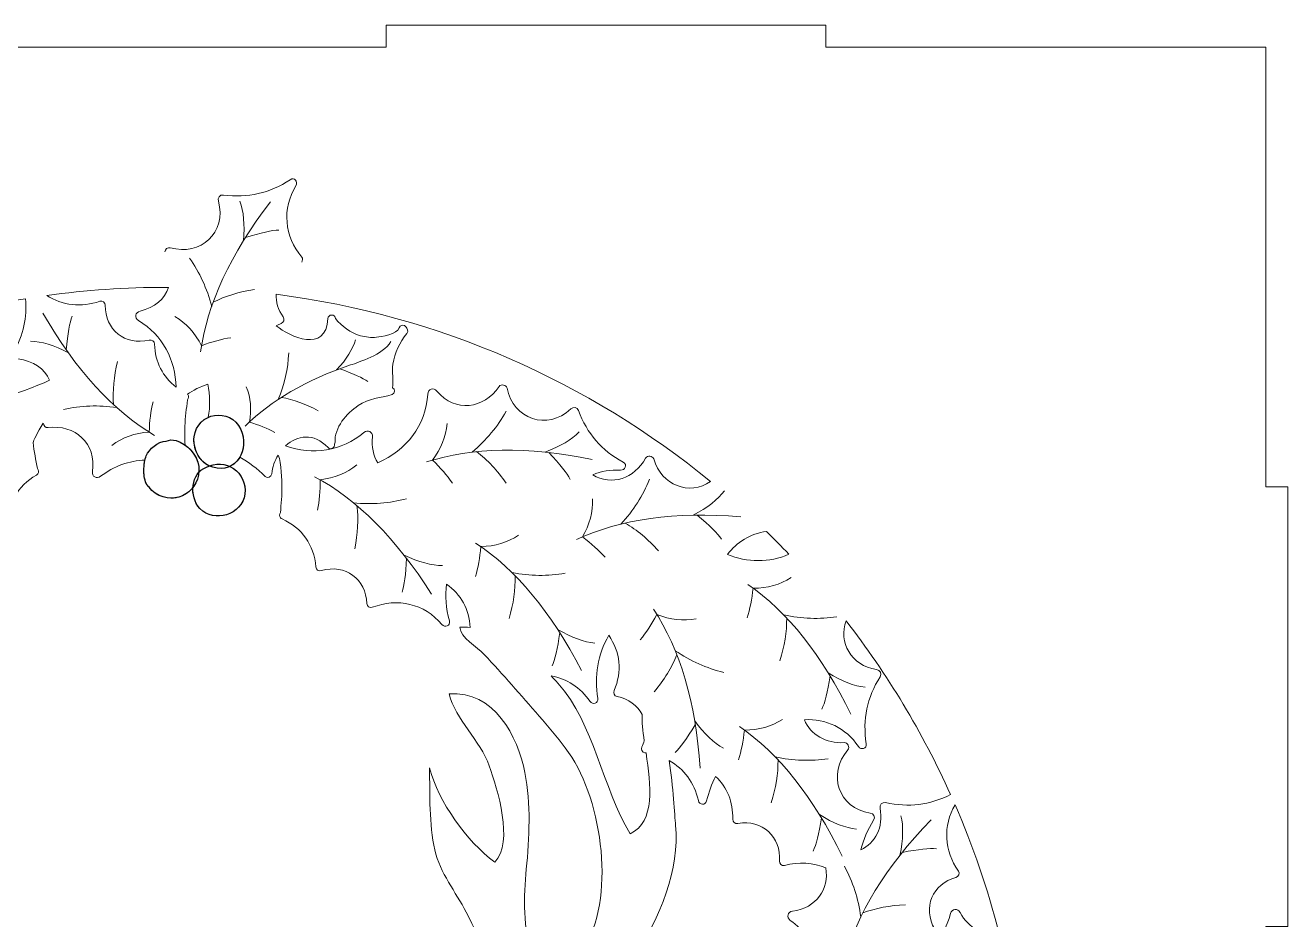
# Model space of a CAD drawing. Header units: millimetres. Extents: x -1983 to 1983, y -412 to 412.
# Drawn here: x -392.6 to -219.8, y 203.5 to 326 of the extents above; entities that cross this region are included whole.
import ezdxf

# ---------------------------------------------------------------- set-up
doc = ezdxf.new("R2010")
doc.units = ezdxf.units.MM
doc.header["$MEASUREMENT"] = 0
doc.layers.add('Camada 1', color=7, linetype='Continuous')

msp = doc.modelspace()

# ---------------------------------------------------------------- linework, layer by layer
at = {"layer": 'Camada 1', "color": 250, "lineweight": 9}
for points, knots in [([(-523.7925, 202.5711), (-523.7925, 202.5711), (-523.7925, 142.3711), (-523.7925, 142.3711), (-523.7925, 142.3711), (-523.7925, 142.3711), (-526.7925, 142.3711), (-526.7925, 142.3711), (-526.7925, 142.3711), (-526.7925, 142.3711), (-526.7925, 82.1711), (-526.7925, 82.1711), (-526.7925, 82.1711), (-526.7925, 82.1711), (-523.7925, 82.1711), (-523.7925, 82.1711), (-523.7925, 82.1711), (-523.7925, 82.1711), (-523.7925, 21.9711), (-523.7925, 21.9711), (-523.7925, 21.9711), (-523.7925, 21.9711), (-463.5925, 21.9711), (-463.5925, 21.9711), (-463.5925, 21.9711), (-463.5925, 21.9711), (-463.5925, 18.9711), (-463.5925, 18.9711), (-463.5925, 18.9711), (-463.5925, 18.9711), (-403.3925, 18.9711), (-403.3925, 18.9711), (-403.3925, 18.9711), (-403.3925, 18.9711), (-403.3925, 21.9711), (-403.3925, 21.9711), (-403.3925, 21.9711), (-403.3925, 21.9711), (-343.1925, 21.9711), (-343.1925, 21.9711), (-343.1925, 21.9711), (-343.1925, 21.9711), (-343.1925, 18.9711), (-343.1925, 18.9711), (-343.1925, 18.9711), (-343.1925, 18.9711), (-282.9925, 18.9711), (-282.9925, 18.9711), (-282.9925, 18.9711), (-282.9925, 18.9711), (-282.9925, 21.9711), (-282.9925, 21.9711), (-282.9925, 21.9711), (-282.9925, 21.9711), (-222.7925, 21.9711), (-222.7925, 21.9711), (-222.7925, 21.9711), (-222.7925, 21.9711), (-222.7925, 82.1711), (-222.7925, 82.1711), (-222.7925, 82.1711), (-222.7925, 82.1711), (-219.7925, 82.1711), (-219.7925, 82.1711), (-219.7925, 82.1711), (-219.7925, 82.1711), (-219.7925, 142.3711), (-219.7925, 142.3711), (-219.7925, 142.3711), (-219.7925, 142.3711), (-222.7925, 142.3711), (-222.7925, 142.3711), (-222.7925, 142.3711), (-222.7925, 142.3711), (-222.7925, 202.5711), (-222.7925, 202.5711), (-222.7925, 202.5711), (-222.7925, 202.5711), (-219.7925, 202.5711), (-219.7925, 202.5711), (-219.7925, 202.5711), (-219.7925, 202.5711), (-219.7925, 262.7711), (-219.7925, 262.7711), (-219.7925, 262.7711), (-219.7925, 262.7711), (-222.7925, 262.7711), (-222.7925, 262.7711), (-222.7925, 262.7711), (-222.7925, 262.7711), (-222.7925, 322.9711), (-222.7925, 322.9711), (-222.7925, 322.9711), (-222.7925, 322.9711), (-282.9925, 322.9711), (-282.9925, 322.9711), (-282.9925, 322.9711), (-282.9925, 322.9711), (-282.9925, 325.9711), (-282.9925, 325.9711), (-282.9925, 325.9711), (-282.9925, 325.9711), (-343.1925, 325.9711), (-343.1925, 325.9711), (-343.1925, 325.9711), (-343.1925, 325.9711), (-343.1925, 322.9711), (-343.1925, 322.9711), (-343.1925, 322.9711), (-343.1925, 322.9711), (-403.3925, 322.9711), (-403.3925, 322.9711), (-403.3925, 322.9711), (-403.3925, 322.9711), (-403.3925, 325.9711), (-403.3925, 325.9711), (-403.3925, 325.9711), (-403.3925, 325.9711), (-463.5925, 325.9711), (-463.5925, 325.9711), (-463.5925, 325.9711), (-463.5925, 325.9711), (-463.5925, 322.9711), (-463.5925, 322.9711), (-463.5925, 322.9711), (-463.5925, 322.9711), (-523.7925, 322.9711), (-523.7925, 322.9711), (-523.7925, 322.9711), (-523.7925, 322.9711), (-523.7925, 262.7711), (-523.7925, 262.7711), (-523.7925, 262.7711), (-523.7925, 262.7711), (-526.7925, 262.7711), (-526.7925, 262.7711), (-526.7925, 262.7711), (-526.7925, 262.7711), (-526.7925, 202.5711), (-526.7925, 202.5711), (-526.7925, 202.5711), (-526.7925, 202.5711), (-523.7925, 202.5711), (-523.7925, 202.5711)], [0, 0, 0, 0, 0.02702703, 0.02702703, 0.02702703, 0.02702703, 0.05405405, 0.05405405, 0.05405405, 0.05405405, 0.08108108, 0.08108108, 0.08108108, 0.08108108, 0.10810811, 0.10810811, 0.10810811, 0.10810811, 0.13513514, 0.13513514, 0.13513514, 0.13513514, 0.16216216, 0.16216216, 0.16216216, 0.16216216, 0.18918919, 0.18918919, 0.18918919, 0.18918919, 0.21621622, 0.21621622, 0.21621622, 0.21621622, 0.24324324, 0.24324324, 0.24324324, 0.24324324, 0.27027027, 0.27027027, 0.27027027, 0.27027027, 0.2972973, 0.2972973, 0.2972973, 0.2972973, 0.32432432, 0.32432432, 0.32432432, 0.32432432, 0.35135135, 0.35135135, 0.35135135, 0.35135135, 0.37837838, 0.37837838, 0.37837838, 0.37837838, 0.40540541, 0.40540541, 0.40540541, 0.40540541, 0.43243243, 0.43243243, 0.43243243, 0.43243243, 0.45945946, 0.45945946, 0.45945946, 0.45945946, 0.48648649, 0.48648649, 0.48648649, 0.48648649, 0.51351351, 0.51351351, 0.51351351, 0.51351351, 0.54054054, 0.54054054, 0.54054054, 0.54054054, 0.56756757, 0.56756757, 0.56756757, 0.56756757, 0.59459459, 0.59459459, 0.59459459, 0.59459459, 0.62162162, 0.62162162, 0.62162162, 0.62162162, 0.64864865, 0.64864865, 0.64864865, 0.64864865, 0.67567568, 0.67567568, 0.67567568, 0.67567568, 0.7027027, 0.7027027, 0.7027027, 0.7027027, 0.72972973, 0.72972973, 0.72972973, 0.72972973, 0.75675676, 0.75675676, 0.75675676, 0.75675676, 0.78378378, 0.78378378, 0.78378378, 0.78378378, 0.81081081, 0.81081081, 0.81081081, 0.81081081, 0.83783784, 0.83783784, 0.83783784, 0.83783784, 0.86486486, 0.86486486, 0.86486486, 0.86486486, 0.89189189, 0.89189189, 0.89189189, 0.89189189, 0.91891892, 0.91891892, 0.91891892, 0.91891892, 0.94594595, 0.94594595, 0.94594595, 0.94594595, 1, 1, 1, 1]), ([(-373.483, 294.9315), (-373.4413, 295.2767), (-373.0737, 295.6108), (-372.7292, 295.5089), (-372.7292, 295.5089), (-368.6027, 294.2912), (-364.9298, 297.5834), (-366.1389, 301.8778), (-366.1389, 301.8778), (-366.2674, 302.3327), (-365.954, 302.7839), (-365.4547, 302.719), (-365.4547, 302.719), (-362.1011, 302.2837), (-359.1415, 302.9563), (-356.3186, 304.8201), (-356.3186, 304.8201), (-355.7434, 305.2), (-355.2037, 304.536), (-355.5316, 304.0009), (-355.5316, 304.0009), (-357.4682, 300.8411), (-357.0993, 297.044), (-354.7291, 294.2314), (-354.7291, 294.2314), (-354.5572, 294.0273), (-354.5916, 293.7346), (-354.7434, 293.5365)], [0, 0, 0, 0, 0.125, 0.125, 0.125, 0.125, 0.25, 0.25, 0.25, 0.25, 0.375, 0.375, 0.375, 0.375, 0.5, 0.5, 0.5, 0.5, 0.625, 0.625, 0.625, 0.625, 0.75, 0.75, 0.75, 0.75, 1, 1, 1, 1]), ([(-364.4351, 283.1806), (-365.6776, 282.993), (-367.0153, 282.6269), (-368.4487, 282.0825), (-368.4487, 282.0825), (-369.3229, 283.8346), (-370.5362, 285.167), (-372.0889, 286.0796)], [0, 0, 0, 0, 0.33333333, 0.33333333, 0.33333333, 0.33333333, 1, 1, 1, 1]), ([(-362.4539, 271.0873), (-358.9232, 274.5938), (-354.1232, 277.3819), (-348.0533, 279.4502), (-348.0533, 279.4502), (-346.8845, 279.8488), (-343.6851, 280.7708), (-342.5288, 282.6559)], [0, 0, 0, 0, 0.33333333, 0.33333333, 0.33333333, 0.33333333, 1, 1, 1, 1]), ([(-358.4312, 270.2175), (-359.4217, 270.7613), (-360.5778, 271.2292), (-361.8994, 271.6222), (-361.8994, 271.6222), (-361.5685, 273.3516), (-361.7089, 274.966), (-362.3209, 276.4655)], [0, 0, 0, 0, 0.33333333, 0.33333333, 0.33333333, 0.33333333, 1, 1, 1, 1]), ([(-375.0802, 274.3778), (-375.3866, 273.1591), (-375.5649, 271.7837), (-375.6158, 270.2513), (-375.6158, 270.2513), (-377.5695, 270.1208), (-379.2668, 269.5155), (-380.7079, 268.4352)], [0, 0, 0, 0, 0.33333333, 0.33333333, 0.33333333, 0.33333333, 1, 1, 1, 1]), ([(-334.1224, 263.2816), (-334.8319, 264.3186), (-335.7437, 265.3637), (-336.8576, 266.4174), (-336.8576, 266.4174), (-335.6605, 267.9669), (-334.9889, 269.6391), (-334.8429, 271.4342)], [0, 0, 0, 0, 0.33333333, 0.33333333, 0.33333333, 0.33333333, 1, 1, 1, 1]), ([(-352.5732, 259.5846), (-352.3209, 260.8155), (-352.2033, 262.1975), (-352.2201, 263.7307), (-352.2201, 263.7307), (-350.2741, 263.9472), (-348.6051, 264.6267), (-347.2131, 265.7695)], [0, 0, 0, 0, 0.33333333, 0.33333333, 0.33333333, 0.33333333, 1, 1, 1, 1]), ([(-313.2275, 253.1168), (-314.0597, 254.0583), (-315.0936, 254.9828), (-316.3291, 255.8908), (-316.3291, 255.8908), (-315.3325, 257.5763), (-314.8725, 259.3186), (-314.9493, 261.118)], [0, 0, 0, 0, 0.33333333, 0.33333333, 0.33333333, 0.33333333, 1, 1, 1, 1]), ([(-330.9562, 250.4794), (-330.5932, 251.6824), (-330.3508, 253.048), (-330.2285, 254.5764), (-330.2285, 254.5764), (-328.2708, 254.6154), (-326.5471, 255.1408), (-325.0571, 256.1526)], [0, 0, 0, 0, 0.33333333, 0.33333333, 0.33333333, 0.33333333, 1, 1, 1, 1]), ([(-293.7815, 244.7993), (-293.3915, 245.9938), (-293.1184, 247.3536), (-292.9617, 248.8788), (-292.9617, 248.8788), (-291.0036, 248.8738), (-289.2685, 249.3602), (-287.7561, 250.3382)], [0, 0, 0, 0, 0.33333333, 0.33333333, 0.33333333, 0.33333333, 1, 1, 1, 1]), ([(-308.4183, 241.8094), (-307.6087, 242.7704), (-306.8454, 243.9284), (-306.1279, 245.2835), (-306.1279, 245.2835), (-304.3147, 244.5442), (-302.5239, 244.3442), (-300.755, 244.6834)], [0, 0, 0, 0, 0.33333333, 0.33333333, 0.33333333, 0.33333333, 1, 1, 1, 1]), ([(-294.9653, 225.3634), (-294.5753, 226.5579), (-294.3022, 227.9177), (-294.1455, 229.4429), (-294.1455, 229.4429), (-292.1874, 229.4379), (-290.4523, 229.9243), (-288.9399, 230.9023)], [0, 0, 0, 0, 0.33333333, 0.33333333, 0.33333333, 0.33333333, 1, 1, 1, 1])]:
    msp.add_open_spline(points, degree=3, knots=knots, dxfattribs=at)
for points in [[(-368.578, 281.2356), (-367.6771, 287.7734), (-364.4901, 294.6255), (-359.0166, 301.7917)], [(-362.7113, 296.4461), (-362.5181, 298.6692), (-362.68, 300.4734), (-363.1969, 301.8588)], [(-362.4323, 296.8941), (-360.3111, 297.5615), (-358.7888, 297.9061), (-357.8653, 297.9276)], [(-367.0602, 287.4672), (-367.696, 289.9207), (-368.7057, 292.1276), (-370.0897, 294.0883)], [(-366.8616, 288.0254), (-365.1825, 288.8927), (-363.2926, 289.4834), (-361.1914, 289.7975)], [(-374.8843, 269.8053), (-380.5682, 273.1589), (-385.6601, 278.7429), (-390.1595, 286.5576)], [(-386.9591, 281.5167), (-386.7564, 283.7311), (-386.4869, 285.2685), (-386.1504, 286.1288)], [(-386.6534, 281.0864), (-388.6298, 282.1225), (-390.3568, 282.6693), (-391.8343, 282.7268)], [(-349.9618, 278.7599), (-348.6108, 280.2437), (-347.7422, 281.6218), (-347.356, 282.8942)], [(-380.4861, 274.0085), (-380.6384, 275.8922), (-380.4542, 277.8637), (-379.9332, 279.9233)], [(-357.9692, 274.7139), (-357.0851, 276.8147), (-356.6029, 278.9432), (-356.5226, 281.0998)], [(-349.5181, 278.928), (-347.6374, 278.2479), (-346.3614, 277.6637), (-345.6893, 277.1752)], [(-357.5227, 275.0046), (-355.8492, 274.7086), (-354.1759, 274.0998), (-352.5025, 273.178)], [(-380.0477, 273.6099), (-382.5566, 273.97), (-384.9822, 273.8899), (-387.325, 273.3697)], [(-331.4053, 267.5104), (-329.473, 269.1506), (-327.9254, 271.0201), (-326.7623, 273.1193)], [(-321.4287, 267.5022), (-319.343, 268.2957), (-317.789, 269.2266), (-316.7667, 270.2949)], [(-337.6764, 266.1652), (-331.3981, 268.1991), (-323.8419, 268.3115), (-315.0079, 266.5019)], [(-330.8163, 267.5746), (-329.3047, 266.4402), (-327.9504, 264.9957), (-326.7533, 263.2406)], [(-320.9039, 267.4459), (-319.3799, 265.8266), (-318.4072, 264.606), (-317.9859, 263.7838)], [(-352.9706, 264.144), (-347.1443, 261.0443), (-341.8111, 255.6903), (-336.9714, 248.0817)], [(-311.0535, 257.6488), (-309.3384, 259.5149), (-308.0336, 261.5612), (-307.1386, 263.788)], [(-347.6444, 260.5708), (-345.1221, 260.3217), (-342.7024, 260.5087), (-340.3848, 261.1317)], [(-301.1521, 258.8725), (-299.1804, 259.9175), (-297.7533, 261.0331), (-296.8707, 262.2195)], [(-347.1888, 260.1919), (-346.9536, 258.3167), (-347.0507, 256.339), (-347.4803, 254.2584)], [(-317.1104, 255.5395), (-311.1313, 258.333), (-303.6468, 259.3776), (-294.657, 258.6728)], [(-310.4769, 257.7852), (-308.8368, 256.8461), (-307.3145, 255.5799), (-305.9098, 253.986)], [(-300.6244, 258.8815), (-298.9121, 257.4628), (-297.7962, 256.3716), (-297.2766, 255.6077)], [(-330.9383, 255.0561), (-325.4172, 251.4406), (-320.5917, 245.6249), (-316.4621, 237.6086)], [(-340.391, 252.9765), (-340.4958, 250.7553), (-340.6972, 249.2075), (-340.9955, 248.3332)], [(-340.7154, 253.3928), (-338.6952, 252.445), (-336.9458, 251.9749), (-335.4671, 251.9825)], [(-325.5389, 250.5958), (-325.4748, 248.707), (-325.7509, 246.7463), (-326.3674, 244.7132)], [(-325.9582, 251.0144), (-323.4689, 250.5375), (-321.0422, 250.5043), (-318.6777, 250.9145)], [(-293.6605, 249.3744), (-288.2223, 245.6355), (-283.529, 239.7125), (-279.5811, 231.6053)], [(-306.5898, 246.005), (-302.9514, 240.499), (-300.8229, 233.248), (-300.2047, 224.2518)], [(-288.363, 244.7937), (-288.3414, 242.9039), (-288.6616, 240.9499), (-289.3238, 238.9312)], [(-288.7728, 245.2216), (-286.2949, 244.6888), (-283.8695, 244.6008), (-281.4963, 244.9577)], [(-319.4237, 242.7934), (-319.7296, 240.5909), (-320.0705, 239.0678), (-320.4468, 238.2241)], [(-319.709, 243.2375), (-317.7831, 242.1103), (-316.0835, 241.4835), (-314.6103, 241.357)], [(-303.6169, 240.3219), (-301.5199, 238.8984), (-299.3047, 237.907), (-296.9709, 237.3475)], [(-303.3976, 239.7715), (-304.0866, 238.0116), (-305.1164, 236.3204), (-306.4876, 234.6976)], [(-282.4251, 236.8555), (-282.7805, 234.6604), (-283.1557, 233.1454), (-283.5509, 232.3104)], [(-282.7003, 237.3059), (-280.8003, 236.1356), (-279.1153, 235.4706), (-277.6453, 235.3109)], [(-300.8714, 230.1855), (-302.0243, 228.284), (-302.9404, 227.0204), (-303.62, 226.3947)], [(-300.9575, 230.7062), (-299.6353, 228.9086), (-298.3228, 227.6601), (-297.02, 226.9606)], [(-294.8443, 229.9385), (-289.4061, 226.1996), (-284.7128, 220.2766), (-280.7649, 212.1693)], [(-289.5468, 225.3577), (-289.5252, 223.468), (-289.8454, 221.514), (-290.5076, 219.4953)], [(-289.9565, 225.7857), (-287.4786, 225.2528), (-285.0533, 225.1649), (-282.6801, 225.5218)], [(-283.8841, 217.87), (-281.9841, 216.6997), (-280.2991, 216.0347), (-278.8291, 215.875)], [(-272.8649, 212.2911), (-272.4175, 214.4773), (-272.3708, 216.2882), (-272.7251, 217.7238)], [(-283.6089, 217.4196), (-283.9643, 215.2245), (-284.3395, 213.7094), (-284.7347, 212.8744)], [(-280.4413, 197.8559), (-278.7948, 204.2468), (-274.8413, 210.6871), (-268.5803, 217.1766)], [(-272.5363, 212.7041), (-270.3525, 213.1233), (-268.8007, 213.2905), (-267.8807, 213.2058)], [(-278.2172, 203.8717), (-278.5668, 206.382), (-279.3161, 208.6904), (-280.4655, 210.7971)], [(-277.9558, 204.4034), (-276.1881, 205.0719), (-274.2428, 205.4415), (-272.1195, 205.5119)]]:
    msp.add_open_spline(points, degree=3, dxfattribs=at)
at = {"layer": 'Camada 1', "color": 250, "lineweight": 20}
for points, knots in [([(-381.6371, 287.6183), (-381.6524, 284.3044), (-378.9378, 282.0351), (-375.6133, 282.8504), (-375.6133, 282.8504), (-375.2384, 282.9423), (-374.8928, 282.674), (-374.8793, 282.291), (-374.8793, 282.291), (-374.7932, 279.8309), (-373.7497, 277.809), (-371.9242, 276.4072), (-371.9242, 276.4072), (-372.0111, 280.1262), (-373.773, 283.5324), (-377.0741, 285.5382), (-377.0741, 285.5382), (-377.6633, 285.8955), (-377.5479, 286.6726), (-376.8667, 286.8204), (-376.8667, 286.8204), (-374.8419, 287.2612), (-373.5034, 288.5115), (-372.9547, 290.077), (-372.9547, 290.077), (-373.0672, 290.0773), (-373.1798, 290.0775), (-373.2925, 290.0775), (-373.2925, 290.0775), (-378.8378, 290.0775), (-384.2935, 289.6937), (-389.6344, 288.9516), (-389.6344, 288.9516), (-387.5198, 287.5975), (-384.89, 287.3003), (-382.3666, 288.1745), (-382.3666, 288.1745), (-382.0095, 288.2977), (-381.6353, 287.9735), (-381.6371, 287.6183)], [0, 0, 0, 0, 0.09090909, 0.09090909, 0.09090909, 0.09090909, 0.18181818, 0.18181818, 0.18181818, 0.18181818, 0.27272727, 0.27272727, 0.27272727, 0.27272727, 0.36363636, 0.36363636, 0.36363636, 0.36363636, 0.45454545, 0.45454545, 0.45454545, 0.45454545, 0.54545455, 0.54545455, 0.54545455, 0.54545455, 0.63636364, 0.63636364, 0.63636364, 0.63636364, 0.72727273, 0.72727273, 0.72727273, 0.72727273, 0.81818182, 0.81818182, 0.81818182, 0.81818182, 1, 1, 1, 1]), ([(-326.6343, 276.2778), (-325.7822, 272.0609), (-321.155, 270.3525), (-317.924, 273.4286), (-317.924, 273.4286), (-317.5815, 273.7547), (-317.0365, 273.6886), (-316.8604, 273.2165), (-316.8604, 273.2165), (-315.678, 270.0486), (-313.7002, 267.746), (-310.7328, 266.1218), (-310.7328, 266.1218), (-310.1283, 265.791), (-310.4633, 265.0035), (-311.0893, 265.0431), (-311.0893, 265.0431), (-312.4567, 265.1299), (-313.7541, 264.8975), (-314.9157, 264.3977), (-314.9157, 264.3977), (-312.3133, 262.8491), (-309.2169, 263.8767), (-307.6682, 266.6919), (-307.6682, 266.6919), (-307.4452, 267.0971), (-306.6917, 267.0128), (-306.5611, 266.5706), (-306.5611, 266.5706), (-305.491, 262.9457), (-301.6885, 261.5047), (-298.7804, 263.4772), (-298.7804, 263.4772), (-315.4094, 277.1026), (-335.8388, 286.2619), (-358.2367, 289.1232), (-358.2367, 289.1232), (-358.2799, 288.1027), (-357.9779, 287.026), (-357.2779, 286.0186), (-357.2779, 286.0186), (-357.0574, 285.7012), (-357.1843, 285.2829), (-357.5365, 285.1327), (-357.5365, 285.1327), (-357.7714, 285.0331), (-357.9981, 284.9253), (-358.2167, 284.8099), (-358.2167, 284.8099), (-356.3982, 283.3136), (-351.4233, 280.9998), (-351.1518, 285.7895), (-351.1518, 285.7895), (-351.1374, 286.0425), (-350.9156, 286.3179), (-350.6244, 286.2799), (-350.6244, 286.2799), (-350.375, 286.2813), (-350.1333, 286.1212), (-350.1356, 285.799), (-350.1356, 285.799), (-349.1989, 284.736), (-348.106, 283.8477), (-346.7101, 283.452), (-346.7101, 283.452), (-345.9907, 283.2479), (-345.2258, 283.1758), (-344.4806, 283.2464), (-344.4806, 283.2464), (-343.9549, 283.2962), (-341.5564, 283.7084), (-341.4224, 284.51), (-341.4224, 284.51), (-341.3438, 284.979), (-340.6709, 284.9948), (-340.4558, 284.6365), (-340.4558, 284.6365), (-340.335, 284.4345), (-340.0417, 284.1427), (-340.3404, 283.7791), (-340.3404, 283.7791), (-341.3552, 282.5442), (-342.0063, 281.1244), (-342.2528, 279.5448), (-342.2528, 279.5448), (-342.4208, 278.4718), (-342.1393, 277.3502), (-342.3251, 276.3088), (-342.3251, 276.3088), (-341.9036, 276.1595), (-341.9344, 275.5324), (-342.3632, 275.4051), (-342.3632, 275.4051), (-344.0017, 274.9185), (-345.5143, 274.8793), (-347.0042, 273.882), (-347.0042, 273.882), (-348.578, 272.8284), (-350.2996, 270.8772), (-350.1742, 268.8705), (-350.1742, 268.8705), (-350.1675, 268.768), (-350.2028, 268.687), (-350.2569, 268.6232), (-350.2569, 268.6232), (-350.1797, 268.1715), (-350.7437, 267.7278), (-351.1355, 268.1427), (-351.1355, 268.1427), (-353.0853, 270.2084), (-355.365, 269.8345), (-356.9431, 268.3681), (-356.9431, 268.3681), (-353.2661, 267.0808), (-349.2861, 267.6114), (-346.215, 270.2061), (-346.215, 270.2061), (-345.6889, 270.651), (-344.9888, 270.2947), (-345.0647, 269.6019), (-345.0647, 269.6019), (-345.2161, 268.2186), (-344.9233, 267.0128), (-344.3179, 266.0616), (-344.3179, 266.0616), (-340.4328, 267.7319), (-337.7365, 271.1552), (-337.4801, 275.459), (-337.4801, 275.459), (-337.4394, 276.1469), (-336.6984, 276.4078), (-336.2493, 275.8754), (-336.2493, 275.8754), (-333.7276, 272.8847), (-329.7984, 273.4052), (-327.7263, 276.4955), (-327.7263, 276.4955), (-327.4687, 276.8797), (-326.7256, 276.7299), (-326.6343, 276.2778)], [0, 0, 0, 0, 0.02777778, 0.02777778, 0.02777778, 0.02777778, 0.05555556, 0.05555556, 0.05555556, 0.05555556, 0.08333333, 0.08333333, 0.08333333, 0.08333333, 0.11111111, 0.11111111, 0.11111111, 0.11111111, 0.13888889, 0.13888889, 0.13888889, 0.13888889, 0.16666667, 0.16666667, 0.16666667, 0.16666667, 0.19444444, 0.19444444, 0.19444444, 0.19444444, 0.22222222, 0.22222222, 0.22222222, 0.22222222, 0.25, 0.25, 0.25, 0.25, 0.27777778, 0.27777778, 0.27777778, 0.27777778, 0.30555556, 0.30555556, 0.30555556, 0.30555556, 0.33333333, 0.33333333, 0.33333333, 0.33333333, 0.36111111, 0.36111111, 0.36111111, 0.36111111, 0.38888889, 0.38888889, 0.38888889, 0.38888889, 0.41666667, 0.41666667, 0.41666667, 0.41666667, 0.44444444, 0.44444444, 0.44444444, 0.44444444, 0.47222222, 0.47222222, 0.47222222, 0.47222222, 0.5, 0.5, 0.5, 0.5, 0.52777778, 0.52777778, 0.52777778, 0.52777778, 0.55555556, 0.55555556, 0.55555556, 0.55555556, 0.58333333, 0.58333333, 0.58333333, 0.58333333, 0.61111111, 0.61111111, 0.61111111, 0.61111111, 0.63888889, 0.63888889, 0.63888889, 0.63888889, 0.66666667, 0.66666667, 0.66666667, 0.66666667, 0.69444444, 0.69444444, 0.69444444, 0.69444444, 0.72222222, 0.72222222, 0.72222222, 0.72222222, 0.75, 0.75, 0.75, 0.75, 0.77777778, 0.77777778, 0.77777778, 0.77777778, 0.80555556, 0.80555556, 0.80555556, 0.80555556, 0.83333333, 0.83333333, 0.83333333, 0.83333333, 0.86111111, 0.86111111, 0.86111111, 0.86111111, 0.88888889, 0.88888889, 0.88888889, 0.88888889, 0.91666667, 0.91666667, 0.91666667, 0.91666667, 0.94444444, 0.94444444, 0.94444444, 0.94444444, 1, 1, 1, 1]), ([(-394.1348, 281.2059), (-392.8524, 283.5771), (-392.3166, 285.9678), (-392.5214, 288.5137), (-392.5214, 288.5137), (-403.0182, 286.788), (-413.0472, 283.6729), (-422.413, 279.3633), (-422.413, 279.3633), (-420.0349, 276.5263), (-416.0915, 276.4192), (-413.894, 279.6404), (-413.894, 279.6404), (-413.5013, 280.216), (-412.7377, 280.0315), (-412.6273, 279.3516), (-412.6273, 279.3516), (-411.9345, 275.096), (-408.9043, 271.9645), (-404.8693, 270.6982), (-404.8693, 270.6982), (-404.3637, 271.706), (-404.195, 272.9354), (-404.4865, 274.2959), (-404.4865, 274.2959), (-404.6323, 274.9775), (-403.9724, 275.4031), (-403.4036, 275.0138), (-403.4036, 275.0138), (-400.3681, 272.9389), (-393.1416, 275.6083), (-389.2313, 277.3455), (-389.2313, 277.3455), (-389.9348, 278.8919), (-391.4524, 280.067), (-393.595, 280.265), (-393.595, 280.265), (-394.0662, 280.3086), (-394.3747, 280.7625), (-394.1348, 281.2059)], [0, 0, 0, 0, 0.09090909, 0.09090909, 0.09090909, 0.09090909, 0.18181818, 0.18181818, 0.18181818, 0.18181818, 0.27272727, 0.27272727, 0.27272727, 0.27272727, 0.36363636, 0.36363636, 0.36363636, 0.36363636, 0.45454545, 0.45454545, 0.45454545, 0.45454545, 0.54545455, 0.54545455, 0.54545455, 0.54545455, 0.63636364, 0.63636364, 0.63636364, 0.63636364, 0.72727273, 0.72727273, 0.72727273, 0.72727273, 0.81818182, 0.81818182, 0.81818182, 0.81818182, 1, 1, 1, 1]), ([(-367.3868, 265.6184), (-368.5072, 266.1442), (-369.1898, 267.2033), (-369.3862, 268.3352), (-369.3862, 268.3352), (-369.4456, 268.4129), (-369.4644, 268.5233), (-369.4359, 268.6162), (-369.4359, 268.6162), (-369.4891, 268.9295), (-369.5004, 269.2557), (-369.4582, 269.591), (-369.4582, 269.591), (-369.2912, 270.9131), (-368.5166, 271.8262), (-367.5449, 272.2699), (-367.5449, 272.2699), (-367.2278, 273.7444), (-367.3099, 275.2723), (-367.575, 276.8406), (-367.575, 276.8406), (-368.5139, 276.4857), (-369.738, 275.9687), (-370.3572, 275.4258), (-370.3572, 275.4258), (-370.3572, 275.4258), (-370.3309, 275.3812), (-370.3309, 275.3812), (-370.3309, 275.3812), (-370.1487, 275.1725), (-370.199, 274.8811), (-370.3684, 274.6772), (-370.3684, 274.6772), (-370.4996, 273.481), (-370.6981, 272.2969), (-370.7169, 271.0876), (-370.7169, 271.0876), (-370.7238, 270.6451), (-370.7706, 269.5333), (-370.6982, 268.4828), (-370.6982, 268.4828), (-369.7068, 267.7947), (-368.9585, 266.711), (-368.8285, 265.5397), (-368.8285, 265.5397), (-368.7987, 265.2701), (-368.7946, 265.008), (-368.8137, 264.7548)], [0, 0, 0, 0, 0.07692308, 0.07692308, 0.07692308, 0.07692308, 0.15384615, 0.15384615, 0.15384615, 0.15384615, 0.23076923, 0.23076923, 0.23076923, 0.23076923, 0.30769231, 0.30769231, 0.30769231, 0.30769231, 0.38461538, 0.38461538, 0.38461538, 0.38461538, 0.46153846, 0.46153846, 0.46153846, 0.46153846, 0.53846154, 0.53846154, 0.53846154, 0.53846154, 0.61538462, 0.61538462, 0.61538462, 0.61538462, 0.69230769, 0.69230769, 0.69230769, 0.69230769, 0.76923077, 0.76923077, 0.76923077, 0.76923077, 0.84615385, 0.84615385, 0.84615385, 0.84615385, 1, 1, 1, 1]), ([(-369.6222, 262.6628), (-370.7715, 261.2059), (-372.9276, 260.6684), (-374.7703, 261.8921), (-374.7703, 261.8921), (-375.1202, 262.1245), (-375.4013, 262.4049), (-375.631, 262.7114), (-375.631, 262.7114), (-376.0527, 263.0659), (-376.2514, 263.7372), (-376.3112, 264.4632), (-376.3112, 264.4632), (-376.3283, 264.6252), (-376.3355, 264.7875), (-376.3324, 264.9502), (-376.3324, 264.9502), (-376.3342, 265.4753), (-376.2758, 265.9958), (-376.1868, 266.4133), (-376.1868, 266.4133), (-378.3308, 266.3329), (-380.4324, 265.6136), (-382.2628, 264.1983), (-382.2628, 264.1983), (-382.8078, 263.7766), (-383.4915, 264.163), (-383.386, 264.8517), (-383.386, 264.8517), (-382.7916, 268.7182), (-385.7679, 271.3357), (-389.4584, 270.8639), (-389.4584, 270.8639), (-389.7896, 270.8218), (-390.0771, 271.1524), (-390.1065, 271.4772), (-390.1065, 271.4772), (-390.8821, 270.1843), (-391.4953, 269.0922), (-391.4744, 268.812), (-391.4744, 268.812), (-391.3847, 267.6061), (-391.1172, 266.4354), (-390.9167, 265.2489), (-390.9167, 265.2489), (-390.7354, 265.0552), (-390.668, 264.7674), (-390.8378, 264.5484), (-390.8378, 264.5484), (-390.8723, 264.4609), (-390.9527, 264.3982), (-391.0454, 264.3731), (-391.0454, 264.3731), (-393.634, 262.8574), (-395.0454, 260.4093), (-394.9742, 257.384), (-394.9742, 257.384), (-394.9654, 257.0011), (-395.2943, 256.7129), (-395.6742, 256.783), (-395.6742, 256.783), (-399.0405, 257.402), (-401.618, 254.978), (-401.4088, 251.6706), (-401.4088, 251.6706), (-401.3863, 251.3163), (-401.7408, 250.9706), (-402.1044, 251.0729), (-402.1044, 251.0729), (-405.644, 252.0709), (-409.2548, 250.8406), (-411.3345, 247.773), (-411.3345, 247.773), (-411.6866, 247.2541), (-412.5142, 247.4714), (-412.4053, 248.1522), (-412.4053, 248.1522), (-412.1217, 249.9283), (-412.1609, 251.6007), (-412.5273, 253.2102), (-412.5273, 253.2102), (-414.498, 251.4803), (-415.4169, 249.1169), (-415.0857, 246.4039), (-415.0857, 246.4039), (-415.0394, 246.0236), (-415.3388, 245.7045), (-415.7235, 245.7367), (-415.7235, 245.7367), (-417.2528, 245.8655), (-418.564, 245.401), (-419.4977, 244.5545), (-419.4977, 244.5545), (-417.5654, 245.1722), (-415.6228, 245.2779), (-413.8007, 246.3284), (-413.8007, 246.3284), (-422.4026, 238.6764), (-431.157, 230.3293), (-433.3332, 218.6937), (-433.3332, 218.6937), (-434.4854, 212.5114), (-433.1948, 195.4252), (-427.0546, 192.0049), (-427.0546, 192.0049), (-422.3859, 196.6974), (-424.5577, 208.1647), (-424.5471, 214.1998), (-424.5471, 214.1998), (-424.5365, 220.819), (-422.1711, 229.2148), (-415.3955, 232.0323), (-415.3955, 232.0323), (-416.2978, 226.7078), (-422.3287, 218.0844), (-420.7973, 212.8515), (-420.7973, 212.8515), (-418.7224, 205.7582), (-413.9161, 220.819), (-413.1621, 222.8373), (-413.1621, 222.8373), (-409.0979, 218.8403), (-410.6168, 211.2463), (-413.7657, 207.0993), (-413.7657, 207.0993), (-417.1489, 202.6437), (-419.1859, 198.7097), (-420.3692, 193.2068), (-420.3692, 193.2068), (-421.7303, 186.878), (-420.5056, 177.8843), (-411.169, 178.5733), (-411.169, 178.5733), (-406.3357, 178.9318), (-408.3738, 181.2323), (-407.8346, 185.2569), (-407.8346, 185.2569), (-407.3374, 188.9574), (-405.4723, 192.7274), (-402.9056, 195.2738), (-402.9056, 195.2738), (-402.1895, 189.7707), (-406.229, 185.2787), (-401.8874, 180.7678), (-401.8874, 180.7678), (-399.3375, 178.1237), (-395.9727, 176.0938), (-393.1496, 173.5503), (-393.1496, 173.5503), (-390.5048, 172.2659), (-387.8148, 171.1333), (-386.206, 168.5688), (-386.206, 168.5688), (-385.1063, 166.817), (-385.3462, 165.6191), (-383.1472, 165.2031), (-383.1472, 165.2031), (-381.4042, 164.8719), (-379.3056, 165.5125), (-377.6185, 165.6825), (-377.6185, 165.6825), (-375.6151, 165.8823), (-373.62, 166.0073), (-371.6177, 165.737), (-371.6177, 165.737), (-369.6432, 165.4699), (-367.635, 164.6472), (-365.5983, 164.9599), (-365.5983, 164.9599), (-362.4457, 165.449), (-360.5339, 170.2261), (-357.9548, 172.2261), (-357.9548, 172.2261), (-355.8649, 173.8535), (-353.606, 175.8593), (-351.183, 177.0436), (-351.183, 177.0436), (-348.5566, 178.3247), (-346.7347, 178.6648), (-345.1018, 181.2966), (-345.1018, 181.2966), (-343.5539, 183.7882), (-343.4067, 186.5626), (-343.7197, 189.4862), (-343.7197, 189.4862), (-343.9946, 192.078), (-345.7601, 193.9415), (-346.0852, 196.4209), (-346.0852, 196.4209), (-342.3154, 196.5061), (-340.5629, 189.5581), (-339.8703, 186.8542), (-339.8703, 186.8542), (-339.5442, 185.5783), (-339.3734, 181.9643), (-338.3822, 181.1266), (-338.3822, 181.1266), (-336.8414, 179.8182), (-334.8658, 181.4964), (-333.3653, 182.2762), (-333.3653, 182.2762), (-330.3065, 183.8726), (-326.3044, 186.8268), (-326.9413, 190.8693), (-326.9413, 190.8693), (-327.6385, 195.2738), (-330.1672, 200.4825), (-332.2307, 204.4984), (-332.2307, 204.4984), (-333.673, 207.2965), (-335.8048, 209.886), (-336.5125, 213.0339), (-336.5125, 213.0339), (-337.3116, 216.6033), (-337.2059, 220.5733), (-337.2331, 224.2702), (-337.2331, 224.2702), (-336.0321, 219.5899), (-332.1653, 214.2655), (-328.3299, 211.3401), (-328.3299, 211.3401), (-325.6622, 214.1689), (-327.9671, 221.3652), (-329.0616, 224.5319), (-329.0616, 224.5319), (-330.2756, 228.0552), (-333.7329, 230.903), (-334.5572, 234.3935), (-334.5572, 234.3935), (-328.4224, 234.924), (-325.1372, 228.5319), (-324.1898, 223.6242), (-324.1898, 223.6242), (-323.3624, 219.3282), (-323.5723, 214.6725), (-324.0051, 210.4023), (-324.0051, 210.4023), (-324.375, 206.7389), (-324.4129, 202.0913), (-323.2675, 198.6217), (-323.2675, 198.6217), (-321.56, 193.4436), (-317.8129, 196.7369), (-315.8791, 200.0641), (-315.8791, 200.0641), (-311.7009, 207.2518), (-313.7762, 220.6341), (-318.6612, 227.0025), (-318.6612, 227.0025), (-320.9214, 229.9496), (-323.5114, 232.827), (-325.984, 235.6437), (-325.984, 235.6437), (-327.1995, 237.0254), (-328.4851, 238.4429), (-329.7618, 239.79), (-329.7618, 239.79), (-330.7744, 240.8651), (-332.9925, 242.0879), (-333.1091, 243.5353), (-333.1091, 243.5353), (-332.6318, 243.5603), (-332.1588, 243.5494), (-331.6907, 243.5061), (-331.6907, 243.5061), (-331.7991, 245.9815), (-332.9363, 248.0303), (-334.921, 249.443), (-334.921, 249.443), (-335.1219, 247.805), (-334.9911, 246.1371), (-334.5282, 244.3989), (-334.5282, 244.3989), (-334.3507, 243.7329), (-335.1519, 243.4323), (-335.5548, 243.9129), (-335.5548, 243.9129), (-337.9356, 246.7528), (-341.6529, 247.6099), (-345.0727, 246.2569), (-345.0727, 246.2569), (-345.424, 246.1182), (-345.8119, 246.4262), (-345.8256, 246.7808), (-345.8256, 246.7808), (-345.9537, 250.0923), (-348.7643, 252.2418), (-352.0501, 251.2834), (-352.0501, 251.2834), (-352.4208, 251.1753), (-352.7777, 251.4285), (-352.8077, 251.8105), (-352.8077, 251.8105), (-353.0445, 254.8269), (-354.6975, 257.119), (-357.4269, 258.3638), (-357.4269, 258.3638), (-357.5217, 258.3792), (-357.6081, 258.4334), (-357.6513, 258.5169), (-357.6513, 258.5169), (-357.8422, 258.7175), (-357.8047, 259.0105), (-357.6442, 259.2218), (-357.6442, 259.2218), (-357.565, 260.4224), (-357.4181, 261.6143), (-357.4516, 262.823), (-357.4516, 262.823), (-357.4714, 263.5381), (-357.4628, 266.0039), (-357.9632, 267.1106), (-357.9632, 267.1106), (-358.428, 266.3488), (-358.7425, 265.4673), (-358.8429, 264.5498), (-358.8429, 264.5498), (-358.8901, 264.1175), (-359.3898, 263.8311), (-359.7386, 264.1789), (-359.7386, 264.1789), (-360.8136, 265.2495), (-361.9625, 266.1504), (-363.2033, 266.8301), (-363.2033, 266.8301), (-363.5284, 266.2736), (-363.9937, 265.8201), (-364.5699, 265.5483)], [0, 0, 0, 0, 0.01204819, 0.01204819, 0.01204819, 0.01204819, 0.02409639, 0.02409639, 0.02409639, 0.02409639, 0.03614458, 0.03614458, 0.03614458, 0.03614458, 0.04819277, 0.04819277, 0.04819277, 0.04819277, 0.06024096, 0.06024096, 0.06024096, 0.06024096, 0.07228916, 0.07228916, 0.07228916, 0.07228916, 0.08433735, 0.08433735, 0.08433735, 0.08433735, 0.09638554, 0.09638554, 0.09638554, 0.09638554, 0.10843373, 0.10843373, 0.10843373, 0.10843373, 0.12048193, 0.12048193, 0.12048193, 0.12048193, 0.13253012, 0.13253012, 0.13253012, 0.13253012, 0.14457831, 0.14457831, 0.14457831, 0.14457831, 0.15662651, 0.15662651, 0.15662651, 0.15662651, 0.1686747, 0.1686747, 0.1686747, 0.1686747, 0.18072289, 0.18072289, 0.18072289, 0.18072289, 0.19277108, 0.19277108, 0.19277108, 0.19277108, 0.20481928, 0.20481928, 0.20481928, 0.20481928, 0.21686747, 0.21686747, 0.21686747, 0.21686747, 0.22891566, 0.22891566, 0.22891566, 0.22891566, 0.24096386, 0.24096386, 0.24096386, 0.24096386, 0.25301205, 0.25301205, 0.25301205, 0.25301205, 0.26506024, 0.26506024, 0.26506024, 0.26506024, 0.27710843, 0.27710843, 0.27710843, 0.27710843, 0.28915663, 0.28915663, 0.28915663, 0.28915663, 0.30120482, 0.30120482, 0.30120482, 0.30120482, 0.31325301, 0.31325301, 0.31325301, 0.31325301, 0.3253012, 0.3253012, 0.3253012, 0.3253012, 0.3373494, 0.3373494, 0.3373494, 0.3373494, 0.34939759, 0.34939759, 0.34939759, 0.34939759, 0.36144578, 0.36144578, 0.36144578, 0.36144578, 0.37349398, 0.37349398, 0.37349398, 0.37349398, 0.38554217, 0.38554217, 0.38554217, 0.38554217, 0.39759036, 0.39759036, 0.39759036, 0.39759036, 0.40963855, 0.40963855, 0.40963855, 0.40963855, 0.42168675, 0.42168675, 0.42168675, 0.42168675, 0.43373494, 0.43373494, 0.43373494, 0.43373494, 0.44578313, 0.44578313, 0.44578313, 0.44578313, 0.45783133, 0.45783133, 0.45783133, 0.45783133, 0.46987952, 0.46987952, 0.46987952, 0.46987952, 0.48192771, 0.48192771, 0.48192771, 0.48192771, 0.4939759, 0.4939759, 0.4939759, 0.4939759, 0.5060241, 0.5060241, 0.5060241, 0.5060241, 0.51807229, 0.51807229, 0.51807229, 0.51807229, 0.53012048, 0.53012048, 0.53012048, 0.53012048, 0.54216867, 0.54216867, 0.54216867, 0.54216867, 0.55421687, 0.55421687, 0.55421687, 0.55421687, 0.56626506, 0.56626506, 0.56626506, 0.56626506, 0.57831325, 0.57831325, 0.57831325, 0.57831325, 0.59036145, 0.59036145, 0.59036145, 0.59036145, 0.60240964, 0.60240964, 0.60240964, 0.60240964, 0.61445783, 0.61445783, 0.61445783, 0.61445783, 0.62650602, 0.62650602, 0.62650602, 0.62650602, 0.63855422, 0.63855422, 0.63855422, 0.63855422, 0.65060241, 0.65060241, 0.65060241, 0.65060241, 0.6626506, 0.6626506, 0.6626506, 0.6626506, 0.6746988, 0.6746988, 0.6746988, 0.6746988, 0.68674699, 0.68674699, 0.68674699, 0.68674699, 0.69879518, 0.69879518, 0.69879518, 0.69879518, 0.71084337, 0.71084337, 0.71084337, 0.71084337, 0.72289157, 0.72289157, 0.72289157, 0.72289157, 0.73493976, 0.73493976, 0.73493976, 0.73493976, 0.74698795, 0.74698795, 0.74698795, 0.74698795, 0.75903614, 0.75903614, 0.75903614, 0.75903614, 0.77108434, 0.77108434, 0.77108434, 0.77108434, 0.78313253, 0.78313253, 0.78313253, 0.78313253, 0.79518072, 0.79518072, 0.79518072, 0.79518072, 0.80722892, 0.80722892, 0.80722892, 0.80722892, 0.81927711, 0.81927711, 0.81927711, 0.81927711, 0.8313253, 0.8313253, 0.8313253, 0.8313253, 0.84337349, 0.84337349, 0.84337349, 0.84337349, 0.85542169, 0.85542169, 0.85542169, 0.85542169, 0.86746988, 0.86746988, 0.86746988, 0.86746988, 0.87951807, 0.87951807, 0.87951807, 0.87951807, 0.89156627, 0.89156627, 0.89156627, 0.89156627, 0.90361446, 0.90361446, 0.90361446, 0.90361446, 0.91566265, 0.91566265, 0.91566265, 0.91566265, 0.92771084, 0.92771084, 0.92771084, 0.92771084, 0.93975904, 0.93975904, 0.93975904, 0.93975904, 0.95180723, 0.95180723, 0.95180723, 0.95180723, 0.96385542, 0.96385542, 0.96385542, 0.96385542, 0.97590361, 0.97590361, 0.97590361, 0.97590361, 1, 1, 1, 1]), ([(-364.5699, 265.5483), (-363.2322, 264.9184), (-362.2885, 263.4693), (-362.5226, 261.7576), (-362.5226, 261.7576), (-362.9092, 258.9339), (-366.7179, 257.7393), (-368.6783, 259.794), (-368.6783, 259.794), (-369.3781, 260.5275), (-369.6877, 261.6249), (-369.622, 262.6628)], [0, 0, 0, 0, 0.25, 0.25, 0.25, 0.25, 0.5, 0.5, 0.5, 0.5, 1, 1, 1, 1]), ([(-368.8135, 264.7548), (-368.5526, 265.0415), (-368.2298, 265.2632), (-367.8462, 265.3901), (-367.8462, 265.3901), (-367.6946, 265.4786), (-367.5412, 265.5548), (-367.3869, 265.6186)], [0, 0, 0, 0, 0.33333333, 0.33333333, 0.33333333, 0.33333333, 1, 1, 1, 1]), ([(-296.4849, 253.487), (-293.746, 252.3914), (-290.7636, 252.3498), (-288.065, 253.5294), (-288.065, 253.5294), (-289.0737, 254.589), (-290.1019, 255.6299), (-291.149, 256.6511), (-291.149, 256.6511), (-293.3357, 256.3301), (-295.207, 255.1873), (-296.4849, 253.487)], [0, 0, 0, 0, 0.25, 0.25, 0.25, 0.25, 0.5, 0.5, 0.5, 0.5, 1, 1, 1, 1]), ([(-274.8243, 219.5125), (-271.6665, 218.8234), (-268.7795, 219.173), (-265.9353, 220.6161), (-265.9353, 220.6161), (-269.7667, 229.1396), (-274.5833, 237.1243), (-280.2401, 244.4252), (-280.2401, 244.4252), (-281.2666, 241.5014), (-279.6317, 238.2889), (-276.053, 237.726), (-276.053, 237.726), (-275.586, 237.6529), (-275.3066, 237.1798), (-275.5741, 236.7529), (-275.5741, 236.7529), (-277.3692, 233.887), (-277.9931, 230.9166), (-277.477, 227.5738), (-277.477, 227.5738), (-277.3718, 226.8924), (-278.2004, 226.679), (-278.5499, 227.2004), (-278.5499, 227.2004), (-280.259, 229.7501), (-283.0253, 231.045), (-285.9393, 230.8574), (-285.9393, 230.8574), (-285.1228, 228.8276), (-283.011, 227.5718), (-280.475, 227.733), (-280.475, 227.733), (-280.0131, 227.7622), (-279.68, 227.0809), (-279.9834, 226.7335), (-279.9834, 226.7335), (-282.8118, 223.4917), (-281.3525, 218.7802), (-276.9456, 218.0873), (-276.9456, 218.0873), (-276.4785, 218.0141), (-276.1989, 217.5412), (-276.4667, 217.1142), (-276.4667, 217.1142), (-277.2951, 215.7913), (-277.8743, 214.4463), (-278.2067, 213.0524), (-278.2067, 213.0524), (-276.2913, 213.9908), (-275.0773, 216.1076), (-275.5787, 218.7329), (-275.5787, 218.7329), (-275.6673, 219.1978), (-275.3166, 219.62), (-274.8243, 219.5125)], [0, 0, 0, 0, 0.06666667, 0.06666667, 0.06666667, 0.06666667, 0.13333333, 0.13333333, 0.13333333, 0.13333333, 0.2, 0.2, 0.2, 0.2, 0.26666667, 0.26666667, 0.26666667, 0.26666667, 0.33333333, 0.33333333, 0.33333333, 0.33333333, 0.4, 0.4, 0.4, 0.4, 0.46666667, 0.46666667, 0.46666667, 0.46666667, 0.53333333, 0.53333333, 0.53333333, 0.53333333, 0.6, 0.6, 0.6, 0.6, 0.66666667, 0.66666667, 0.66666667, 0.66666667, 0.73333333, 0.73333333, 0.73333333, 0.73333333, 0.8, 0.8, 0.8, 0.8, 0.86666667, 0.86666667, 0.86666667, 0.86666667, 1, 1, 1, 1]), ([(-314.2166, 233.769), (-314.1053, 233.089), (-314.9318, 232.868), (-315.286, 233.3858), (-315.286, 233.3858), (-316.5887, 235.2911), (-318.4825, 236.4814), (-320.5801, 236.8639), (-320.5801, 236.8639), (-320.2698, 236.5347), (-319.9704, 236.2061), (-319.6826, 235.8809), (-319.6826, 235.8809), (-314.6577, 230.2017), (-313.6393, 221.6113), (-309.7722, 215.2402), (-309.7722, 215.2402), (-306.3299, 216.9574), (-306.9498, 221.903), (-307.6081, 226.3132), (-307.6081, 226.3132), (-307.6602, 226.3201), (-307.7126, 226.3263), (-307.7648, 226.3321), (-307.7648, 226.3321), (-308.1401, 226.3742), (-308.3378, 226.8283), (-308.1837, 227.1478), (-308.1837, 227.1478), (-308.0495, 227.426), (-307.9408, 227.7062), (-307.8564, 227.9861), (-307.8564, 227.9861), (-308.0494, 229.3373), (-308.1928, 230.5836), (-308.1534, 231.6), (-308.1534, 231.6), (-308.782, 232.7934), (-309.959, 233.7098), (-311.5701, 234.0436), (-311.5701, 234.0436), (-311.9483, 234.122), (-312.1446, 234.5126), (-311.9923, 234.8642), (-311.9923, 234.8642), (-310.852, 237.4887), (-311.1346, 240.1357), (-312.714, 242.427), (-312.714, 242.427), (-314.236, 239.712), (-314.7292, 236.8998), (-314.2166, 233.769)], [0, 0, 0, 0, 0.07142857, 0.07142857, 0.07142857, 0.07142857, 0.14285714, 0.14285714, 0.14285714, 0.14285714, 0.21428571, 0.21428571, 0.21428571, 0.21428571, 0.28571429, 0.28571429, 0.28571429, 0.28571429, 0.35714286, 0.35714286, 0.35714286, 0.35714286, 0.42857143, 0.42857143, 0.42857143, 0.42857143, 0.5, 0.5, 0.5, 0.5, 0.57142857, 0.57142857, 0.57142857, 0.57142857, 0.64285714, 0.64285714, 0.64285714, 0.64285714, 0.71428571, 0.71428571, 0.71428571, 0.71428571, 0.78571429, 0.78571429, 0.78571429, 0.78571429, 0.85714286, 0.85714286, 0.85714286, 0.85714286, 1, 1, 1, 1]), ([(-286.2126, 190.9934), (-287.7172, 191.8032), (-288.6288, 193.5976), (-288.0126, 195.5527), (-288.0126, 195.5527), (-287.8865, 195.9532), (-287.6951, 196.3012), (-287.4642, 196.607), (-287.4642, 196.607), (-287.2405, 197.1103), (-286.6505, 197.4872), (-285.9696, 197.7459), (-285.9696, 197.7459), (-285.8187, 197.8073), (-285.6646, 197.8594), (-285.5076, 197.9014), (-285.5076, 197.9014), (-285.0034, 198.0486), (-284.4874, 198.1368), (-284.0616, 198.167), (-284.0616, 198.167), (-284.7333, 200.2049), (-286.0067, 202.0246), (-287.8741, 203.391), (-287.8741, 203.391), (-288.4304, 203.7975), (-288.2486, 204.5617), (-287.5576, 204.651), (-287.5576, 204.651), (-284.2798, 205.0741), (-282.5651, 207.699), (-283.0022, 210.5625), (-283.0022, 210.5625), (-284.7256, 211.312), (-286.6994, 211.4497), (-288.6555, 210.9088), (-288.6555, 210.9088), (-289.0195, 210.8085), (-289.3722, 211.1565), (-289.3476, 211.5106), (-289.3476, 211.5106), (-289.1215, 214.8166), (-291.6861, 217.2541), (-295.0556, 216.6525), (-295.0556, 216.6525), (-295.436, 216.5845), (-295.7632, 216.8742), (-295.7526, 217.2573), (-295.7526, 217.2573), (-295.6849, 219.6029), (-296.5113, 221.6069), (-298.0895, 223.1012), (-298.0895, 223.1012), (-298.6307, 222.0804), (-299.0397, 220.9661), (-299.3224, 219.7463), (-299.3224, 219.7463), (-299.4781, 219.0749), (-300.3267, 219.1848), (-300.457, 219.7987), (-300.457, 219.7987), (-300.9737, 222.2276), (-302.438, 224.1517), (-304.4478, 225.2797), (-304.4478, 225.2797), (-303.8796, 221.6993), (-303.717, 217.8062), (-303.5706, 216.4243), (-303.5706, 216.4243), (-302.9432, 210.5081), (-305.8692, 203.4726), (-308.9697, 198.7556), (-308.9697, 198.7556), (-311.5601, 194.8181), (-314.6032, 191.1584), (-315.2949, 186.5444), (-315.2949, 186.5444), (-315.61, 184.4476), (-316.0022, 182.2797), (-313.3786, 183.4243), (-313.3786, 183.4243), (-311.47, 184.2499), (-310.589, 187.61), (-309.8727, 189.4972), (-309.8727, 189.4972), (-308.5987, 192.8428), (-308.3778, 196.3997), (-305.2101, 198.6337), (-305.2101, 198.6337), (-301.7608, 189.9986), (-307.9238, 180.2304), (-314.3871, 175.0552), (-314.3871, 175.0552), (-319.3196, 171.1061), (-326.8766, 169.4525), (-333.1018, 171.435), (-333.1018, 171.435), (-334.3669, 162.9476), (-332.976, 152.4207), (-342.9954, 147.4102), (-342.9954, 147.4102), (-348.2841, 144.766), (-351.9373, 151.3918), (-353.5267, 147.6041), (-353.5267, 147.6041), (-354.2155, 145.9676), (-353.0941, 141.9855), (-352.8542, 140.2003), (-352.8542, 140.2003), (-352.6007, 138.3071), (-352.0026, 136.6253), (-351.4641, 134.8585), (-351.4641, 134.8585), (-350.9221, 133.0795), (-350.3022, 131.2075), (-349.9144, 129.4163), (-349.9144, 129.4163), (-349.9144, 129.4163), (-350.0859, 129.404), (-350.0859, 129.404), (-350.0859, 129.404), (-349.9902, 129.0972), (-349.9012, 128.8006), (-349.8253, 128.5054), (-349.8253, 128.5054), (-350.1953, 128.5869), (-350.5734, 128.7483), (-350.9495, 128.8241), (-350.9495, 128.8241), (-349.1256, 125.0724), (-348.8781, 120.3836), (-348.6033, 116.3645), (-348.6033, 116.3645), (-348.8851, 116.7379), (-349.4202, 117.3386), (-349.7918, 117.8577), (-349.7918, 117.8577), (-348.0422, 113.1984), (-345.366, 108.8636), (-345.6465, 103.8497), (-345.6465, 103.8497), (-346.1644, 104.1102), (-347.0428, 104.165), (-347.6095, 104.5908), (-347.6095, 104.5908), (-345.805, 99.588), (-344.0816, 94.4398), (-343.119, 89.2161), (-343.119, 89.2161), (-343.6086, 89.6171), (-344.2853, 89.7534), (-344.7997, 90.2909), (-344.7997, 90.2909), (-344.6169, 89.7787), (-344.2741, 89.2512), (-344, 88.7073), (-344, 88.7073), (-342.536, 88.949), (-341.1279, 89.5992), (-339.9119, 90.6603), (-339.9119, 90.6603), (-339.4396, 91.0725), (-338.6944, 90.6513), (-338.973, 90.0209), (-338.973, 90.0209), (-340.1813, 87.2863), (-340.4531, 84.6009), (-339.8173, 81.7817), (-339.8173, 81.7817), (-337.7552, 83.2303), (-336.9645, 85.8598), (-338.3658, 88.487), (-338.3658, 88.487), (-338.6933, 89.1019), (-338.1761, 89.6931), (-337.5224, 89.4755), (-337.5224, 89.4755), (-335.3265, 88.7461), (-333.1053, 88.7629), (-331.0557, 89.3971), (-331.0557, 89.3971), (-331.2779, 89.7617), (-331.5052, 90.2332), (-331.6775, 90.7292), (-331.6775, 90.7292), (-331.7345, 90.8815), (-331.7812, 91.0372), (-331.8188, 91.1957), (-331.8188, 91.1957), (-332.0025, 91.9005), (-332.0373, 92.5998), (-331.7566, 93.0736), (-331.7566, 93.0736), (-331.6415, 93.4388), (-331.469, 93.7968), (-331.2157, 94.1321), (-331.2157, 94.1321), (-330.1042, 95.6026), (-328.3823, 95.9912), (-326.9325, 95.5043)], [0, 0, 0, 0, 0.01960784, 0.01960784, 0.01960784, 0.01960784, 0.03921569, 0.03921569, 0.03921569, 0.03921569, 0.05882353, 0.05882353, 0.05882353, 0.05882353, 0.07843137, 0.07843137, 0.07843137, 0.07843137, 0.09803922, 0.09803922, 0.09803922, 0.09803922, 0.11764706, 0.11764706, 0.11764706, 0.11764706, 0.1372549, 0.1372549, 0.1372549, 0.1372549, 0.15686275, 0.15686275, 0.15686275, 0.15686275, 0.17647059, 0.17647059, 0.17647059, 0.17647059, 0.19607843, 0.19607843, 0.19607843, 0.19607843, 0.21568627, 0.21568627, 0.21568627, 0.21568627, 0.23529412, 0.23529412, 0.23529412, 0.23529412, 0.25490196, 0.25490196, 0.25490196, 0.25490196, 0.2745098, 0.2745098, 0.2745098, 0.2745098, 0.29411765, 0.29411765, 0.29411765, 0.29411765, 0.31372549, 0.31372549, 0.31372549, 0.31372549, 0.33333333, 0.33333333, 0.33333333, 0.33333333, 0.35294118, 0.35294118, 0.35294118, 0.35294118, 0.37254902, 0.37254902, 0.37254902, 0.37254902, 0.39215686, 0.39215686, 0.39215686, 0.39215686, 0.41176471, 0.41176471, 0.41176471, 0.41176471, 0.43137255, 0.43137255, 0.43137255, 0.43137255, 0.45098039, 0.45098039, 0.45098039, 0.45098039, 0.47058824, 0.47058824, 0.47058824, 0.47058824, 0.49019608, 0.49019608, 0.49019608, 0.49019608, 0.50980392, 0.50980392, 0.50980392, 0.50980392, 0.52941176, 0.52941176, 0.52941176, 0.52941176, 0.54901961, 0.54901961, 0.54901961, 0.54901961, 0.56862745, 0.56862745, 0.56862745, 0.56862745, 0.58823529, 0.58823529, 0.58823529, 0.58823529, 0.60784314, 0.60784314, 0.60784314, 0.60784314, 0.62745098, 0.62745098, 0.62745098, 0.62745098, 0.64705882, 0.64705882, 0.64705882, 0.64705882, 0.66666667, 0.66666667, 0.66666667, 0.66666667, 0.68627451, 0.68627451, 0.68627451, 0.68627451, 0.70588235, 0.70588235, 0.70588235, 0.70588235, 0.7254902, 0.7254902, 0.7254902, 0.7254902, 0.74509804, 0.74509804, 0.74509804, 0.74509804, 0.76470588, 0.76470588, 0.76470588, 0.76470588, 0.78431373, 0.78431373, 0.78431373, 0.78431373, 0.80392157, 0.80392157, 0.80392157, 0.80392157, 0.82352941, 0.82352941, 0.82352941, 0.82352941, 0.84313725, 0.84313725, 0.84313725, 0.84313725, 0.8627451, 0.8627451, 0.8627451, 0.8627451, 0.88235294, 0.88235294, 0.88235294, 0.88235294, 0.90196078, 0.90196078, 0.90196078, 0.90196078, 0.92156863, 0.92156863, 0.92156863, 0.92156863, 0.94117647, 0.94117647, 0.94117647, 0.94117647, 0.96078431, 0.96078431, 0.96078431, 0.96078431, 1, 1, 1, 1]), ([(-265.1986, 209.2823), (-268.3866, 208.3783), (-269.8144, 205.1409), (-268.1098, 202.1727), (-268.1098, 202.1727), (-267.9173, 201.8381), (-268.0795, 201.4315), (-268.4437, 201.3126), (-268.4437, 201.3126), (-270.7834, 200.5476), (-272.4365, 198.9845), (-273.2774, 196.8421), (-273.2774, 196.8421), (-269.7284, 197.9565), (-266.9442, 200.5936), (-265.9321, 204.3213), (-265.9321, 204.3213), (-265.7522, 204.9866), (-264.9737, 205.0911), (-264.6425, 204.4779), (-264.6425, 204.4779), (-263.4381, 202.2472), (-261.3541, 201.3396), (-259.313, 201.6853), (-259.313, 201.6853), (-260.8591, 207.7271), (-262.8728, 213.5815), (-265.3135, 219.2078), (-265.3135, 219.2078), (-267.008, 216.3514), (-266.8164, 212.9019), (-264.8665, 210.1373), (-264.8665, 210.1373), (-264.6487, 209.8283), (-264.8566, 209.3791), (-265.1986, 209.2823)], [0, 0, 0, 0, 0.1, 0.1, 0.1, 0.1, 0.2, 0.2, 0.2, 0.2, 0.3, 0.3, 0.3, 0.3, 0.4, 0.4, 0.4, 0.4, 0.5, 0.5, 0.5, 0.5, 0.6, 0.6, 0.6, 0.6, 0.7, 0.7, 0.7, 0.7, 0.8, 0.8, 0.8, 0.8, 1, 1, 1, 1])]:
    msp.add_open_spline(points, degree=3, knots=knots, dxfattribs=at)
at = {"layer": 'Camada 1', "color": 114}
for points, knots in [([(-363.082, 270.6211), (-364.5552, 273.6907), (-369.027, 273.0013), (-369.4582, 269.5909), (-369.4582, 269.5909), (-369.5075, 269.2009), (-369.4841, 268.8228), (-369.4062, 268.4634), (-369.4062, 268.4634), (-369.2193, 267.132), (-368.3628, 265.8769), (-366.9147, 265.4374), (-366.9147, 265.4374), (-363.7077, 264.4644), (-361.7913, 267.9321), (-363.082, 270.6211)], [0, 0, 0, 0, 0.2, 0.2, 0.2, 0.2, 0.4, 0.4, 0.4, 0.4, 0.6, 0.6, 0.6, 0.6, 1, 1, 1, 1]), ([(-368.8286, 265.5398), (-369.0086, 267.1637), (-370.3777, 268.6195), (-371.9349, 269.086), (-371.9349, 269.086), (-372.4338, 269.2355), (-372.885, 269.1917), (-373.2903, 269.0239), (-373.2903, 269.0239), (-374.4145, 268.9809), (-375.6241, 267.9352), (-376.0153, 266.9973), (-376.0153, 266.9973), (-376.1923, 266.5726), (-376.3351, 265.7672), (-376.3324, 264.9502), (-376.3324, 264.9502), (-376.3356, 264.7876), (-376.3284, 264.6252), (-376.3113, 264.4633), (-376.3113, 264.4633), (-376.2514, 263.7372), (-376.0528, 263.066), (-375.6311, 262.7115), (-375.6311, 262.7115), (-375.4014, 262.405), (-375.1203, 262.1245), (-374.7703, 261.8921), (-374.7703, 261.8921), (-371.976, 260.0367), (-368.4615, 262.23), (-368.8286, 265.5398)], [0, 0, 0, 0, 0.11111111, 0.11111111, 0.11111111, 0.11111111, 0.22222222, 0.22222222, 0.22222222, 0.22222222, 0.33333333, 0.33333333, 0.33333333, 0.33333333, 0.44444444, 0.44444444, 0.44444444, 0.44444444, 0.55555556, 0.55555556, 0.55555556, 0.55555556, 0.66666667, 0.66666667, 0.66666667, 0.66666667, 0.77777778, 0.77777778, 0.77777778, 0.77777778, 1, 1, 1, 1]), ([(-367.8459, 265.3902), (-369.8763, 264.7188), (-370.2027, 261.3923), (-368.6779, 259.794), (-368.6779, 259.794), (-366.7177, 257.7393), (-362.909, 258.9339), (-362.5224, 261.7576), (-362.5224, 261.7576), (-362.1161, 264.7267), (-365.2534, 266.9055), (-367.8459, 265.3902)], [0, 0, 0, 0, 0.25, 0.25, 0.25, 0.25, 0.5, 0.5, 0.5, 0.5, 1, 1, 1, 1])]:
    msp.add_open_spline(points, degree=3, knots=knots, dxfattribs=at)

doc.saveas('drawing.dxf')
